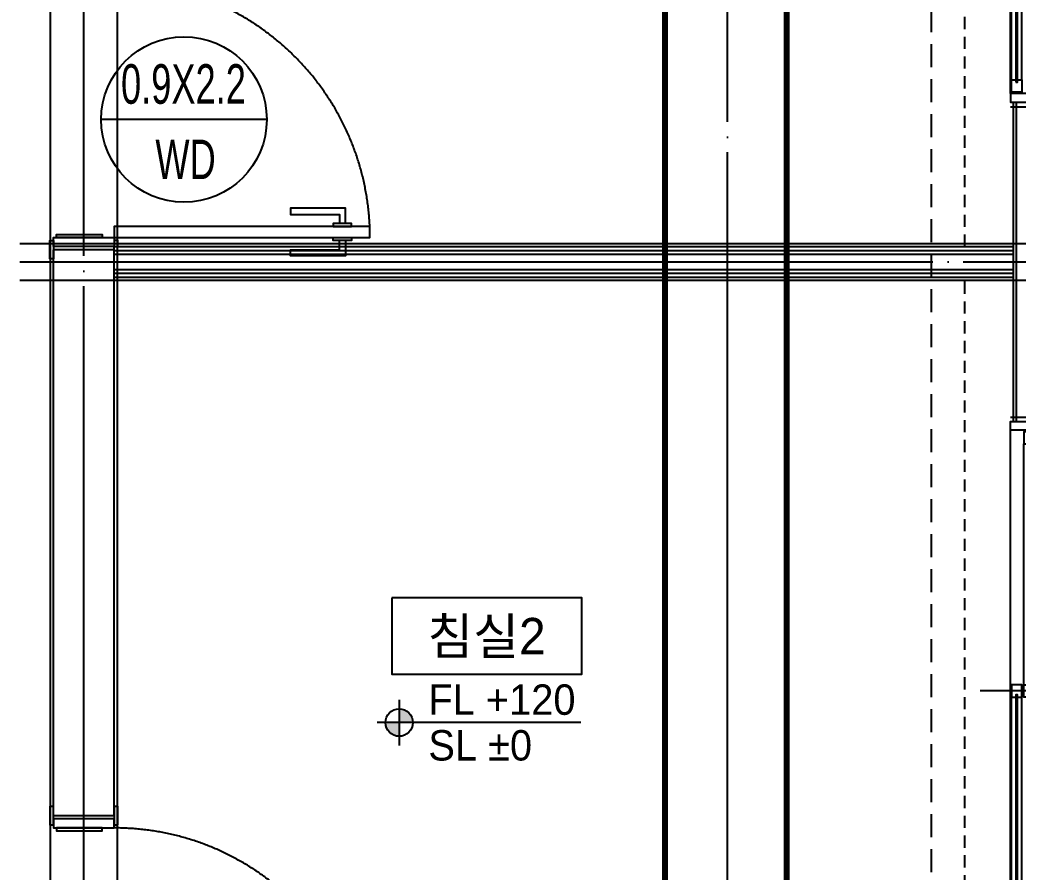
# Model space of a CAD drawing. Header units: millimetres. Extents: x -24416 to 92204, y -190080 to 23760.
# Drawn here: x 66089 to 69369, y -9857 to -7057 of the extents above; entities that cross this region are included whole.
import ezdxf
from ezdxf.enums import TextEntityAlignment as Align
from ezdxf.xclip import XClip

# ---------------------------------------------------------------- set-up
doc = ezdxf.new("R2010")
doc.units = ezdxf.units.MM
doc.header["$LTSCALE"] = 50
doc.header["$XCLIPFRAME"] = 0
for name, pattern in [('AUDIT_D_220706163347-0', [0]), ('CEN', [62, 60, -1, 0, -1]), ('H', [1.3, 0.8, -0.5]), ('HID', [2.3, 1.5, -0.8]), ('HIDDEN', [9.525, 6.35, -3.175]), ('평면도(기준)$0$CENTER2', [16.25, 15, -0.5, 0.25, -0.5])]:
    doc.linetypes.add(name, pattern=pattern)
for name, color, linetype in [('A-레벨', 7, 'AUDIT_D_220706163347-0'), ('A-창호부호', 4, 'Continuous'), ('CEN_CON', 1, 'CEN'), ('CEN_WALL', 12, 'CEN'), ('CONC', 2, 'Continuous'), ('dan1', 7, 'HID'), ('SINA-F-FRAME', 4, 'Continuous'), ('WAL_DRY', 7, 'Continuous'), ('WIN', 4, 'Continuous'), ('실명', 3, 'AUDIT_D_220706163347-0'), ('실명박스', 7, 'AUDIT_D_220706163347-0'), ('커튼박스', 6, 'Continuous'), ('평면도(기준)$0$1.EC-F-DOOR', 4, 'Continuous'), ('평면도(기준)$0$1.EC-F-DOOR-F', 4, 'Continuous'), ('확장', 8, 'HIDDEN')]:
    doc.layers.add(name, color=color, linetype=linetype)
doc.layers.add('Defpoint', color=135, linetype='Continuous', plot=False)
doc.layers.add('MC', color=135, linetype='Continuous', plot=False)
doc.styles.add('HAUD01', font='Dotum.ttf')

# ---------------------------------------------------------------- blocks, each defined once
blk = doc.blocks.new('WIN_이중창_1800')
at = {"layer": 'Defpoint'}
for p, q in [((-15, 240), (-15, 0)), ((1785, 240), (1785, 0))]:
    blk.add_line(p, q, dxfattribs=at)
at = {"layer": 'WIN'}
blk.add_line((885, -100), (885, 340), dxfattribs=at)
at = {"layer": 'WIN', "color": 8}
for p, q in [((1742, 240), (28, 240)), ((1697, 237), (905, 237)), ((1697, 202), (905, 202)), ((865, 196), (73, 196)), ((1730, 158), (40, 158)), ((865, 161), (73, 161)), ((1730, 120), (40, 120)), ((1697, 117), (905, 117)), ((865, 76), (73, 76)), ((1697, 82), (905, 82)), ((1730, 38), (40, 38)), ((865, 41), (73, 41)), ((1730, 0), (40, 0))]:
    blk.add_line(p, q, dxfattribs=at)
at = {"layer": 'WIN'}
for points in [[(40, 158), (28, 158), (28, 240), (0, 240), (0, 120), (40, 120), (40, 158)], [(905, 216.5), (905, 202), (865, 202), (865, 237), (905, 237), (905, 222.5)], [(1697, 216.5), (1697, 202), (1737, 202), (1737, 237), (1697, 237), (1697, 222.5)], [(1730, 158), (1742, 158), (1742, 240), (1770, 240), (1770, 120), (1730, 120), (1730, 158)], [(1704, 222.5), (1704, 216.5), (898, 216.5), (898, 222.5), (1704, 222.5)], [(73, 175.5), (73, 161), (33, 161), (33, 196), (73, 196), (73, 181.5)], [(872, 181.5), (872, 175.5), (66, 175.5), (66, 181.5), (872, 181.5)], [(865, 175.5), (865, 161), (905, 161), (905, 196), (865, 196), (865, 181.5)], [(40, 38), (28, 38), (28, 120), (0, 120), (0, 0), (40, 0), (40, 38)], [(905, 96.5), (905, 82), (865, 82), (865, 117), (905, 117), (905, 102.5)], [(1704, 102.5), (1704, 96.5), (898, 96.5), (898, 102.5), (1704, 102.5)], [(1697, 96.5), (1697, 82), (1737, 82), (1737, 117), (1697, 117), (1697, 102.5)], [(1730, 38), (1742, 38), (1742, 120), (1770, 120), (1770, 0), (1730, 0), (1730, 38)], [(73, 55.5), (73, 41), (33, 41), (33, 76), (73, 76), (73, 61.5)], [(865, 55.5), (865, 41), (905, 41), (905, 76), (865, 76), (865, 61.5)], [(872, 61.5), (872, 55.5), (66, 55.5), (66, 61.5), (872, 61.5)]]:
    blk.add_lwpolyline(points, dxfattribs=at)
blk = doc.blocks.new('A$C40FE212C')
at = {"layer": '평면도(기준)$0$1.EC-F-DOOR', "color": 8}
for points in [[(1600.5, 887.4), (1600.5, 937.4), (1420.5, 937.4), (1420.5, 917.4), (1580.5, 917.4), (1580.5, 887.4)], [(1600.5, 831.3), (1600.5, 781.3), (1420.5, 781.3), (1420.5, 801.3), (1580.5, 801.3), (1580.5, 831.3)]]:
    blk.add_lwpolyline(points, dxfattribs=at)
for points in [[(1560.5, 877.3), (1620.5, 877.3), (1620.5, 887.3), (1560.5, 887.3)], [(1560.5, 841.3), (1620.5, 841.3), (1620.5, 831.3), (1560.5, 831.3)]]:
    blk.add_lwpolyline(points, close=True, dxfattribs=at)
at = {"layer": '평면도(기준)$0$1.EC-F-DOOR'}
blk.add_lwpolyline([(840.9, 841.3), (1680.5, 841.3), (1680.5, 877.3), (840.9, 877.3), (840.9, 841.3)], dxfattribs=at)
at = {"layer": '평면도(기준)$0$1.EC-F-DOOR', "color": 1, "linetype": '평면도(기준)$0$CENTER2', "ltscale": 6}
blk.add_arc((840.6, 840.6), 840.6, 2.4982, 89.9824, dxfattribs=at)
at = {"layer": '평면도(기준)$0$1.EC-F-DOOR-F'}
for points in [[(640.9, 1691.3), (640.9, 1711.3), (640.9, 1751.3), (628.9, 1751.3), (628.9, 1691.3)], [(852.9, 1691.3), (852.9, 1751.3), (840.9, 1751.3), (840.9, 1691.3)], [(640.9, 1711.3), (640.9, 1681.3), (840.9, 1681.3), (840.9, 1711.3)], [(650.9, 1681.3), (650.9, 1671.3), (800.9, 1671.3), (800.9, 1681.3)], [(640.9, 831.3), (640.9, 811.3), (640.9, 771.3), (628.9, 771.3), (628.9, 831.3)], [(640.9, 811.3), (640.9, 841.3), (840.9, 841.3), (840.9, 811.3)], [(650.9, 841.3), (650.9, 851.3), (800.9, 851.3), (800.9, 841.3)], [(852.9, 771.3), (852.9, 831.3), (840.9, 831.3), (840.9, 771.3)]]:
    blk.add_lwpolyline(points, close=True, dxfattribs=at)
blk = doc.blocks.new('A$C522D3D59')
at = {"layer": '평면도(기준)$0$1.EC-F-DOOR', "color": 8}
for points in [[(1600.5, 887.4), (1600.5, 937.4), (1420.5, 937.4), (1420.5, 917.4), (1580.5, 917.4), (1580.5, 887.4)], [(1600.5, 831.3), (1600.5, 781.3), (1420.5, 781.3), (1420.5, 801.3), (1580.5, 801.3), (1580.5, 831.3)]]:
    blk.add_lwpolyline(points, dxfattribs=at)
for points in [[(1560.5, 877.3), (1620.5, 877.3), (1620.5, 887.3), (1560.5, 887.3)], [(1560.5, 841.3), (1620.5, 841.3), (1620.5, 831.3), (1560.5, 831.3)]]:
    blk.add_lwpolyline(points, close=True, dxfattribs=at)
at = {"layer": '평면도(기준)$0$1.EC-F-DOOR'}
blk.add_lwpolyline([(840.9, 841.3), (1680.5, 841.3), (1680.5, 877.3), (840.9, 877.3), (840.9, 841.3)], dxfattribs=at)
at = {"layer": '평면도(기준)$0$1.EC-F-DOOR', "color": 1, "linetype": '평면도(기준)$0$CENTER2', "ltscale": 6}
blk.add_arc((840.6, 840.6), 840.6, 2.4982, 89.9824, dxfattribs=at)
at = {"layer": '평면도(기준)$0$1.EC-F-DOOR-F'}
for points in [[(852.9, 1691.3), (852.9, 1751.3), (840.9, 1751.3), (840.9, 1691.3)], [(640.9, 1691.3), (640.9, 1711.3), (640.9, 1731.3), (628.9, 1731.3), (628.9, 1691.3)], [(640.9, 1711.3), (640.9, 1681.3), (840.9, 1681.3), (840.9, 1711.3)], [(650.9, 1681.3), (650.9, 1671.3), (800.9, 1671.3), (800.9, 1681.3)], [(640.9, 831.3), (640.9, 811.3), (640.9, 771.3), (628.9, 771.3), (628.9, 831.3)], [(640.9, 811.3), (640.9, 841.3), (840.9, 841.3), (840.9, 811.3)], [(650.9, 841.3), (650.9, 851.3), (800.9, 851.3), (800.9, 841.3)], [(852.9, 811.3), (852.9, 831.3), (840.9, 831.3), (840.9, 811.3)]]:
    blk.add_lwpolyline(points, close=True, dxfattribs=at)
blk = doc.blocks.new('U-76B(확장)', base_point=(4647231.1, 20750.39))
at = {"layer": 'CEN_CON'}
blk.add_line((8600, 5270), (15255, 5270), dxfattribs=at)
at = {"layer": 'CEN_WALL'}
for p, q in [((11680, 5480), (11680, -295)), ((5940, 3155), (15255, 3155))]:
    blk.add_line(p, q, dxfattribs=at)
at = {"layer": 'CONC'}
for p, q in [((9860, 5370), (11720, 5370)), ((9860, 5170), (9860, 5370)), ((11720, 5170), (11720, 5370)), ((9860, 5170), (11720, 5170))]:
    blk.add_line(p, q, dxfattribs=at)
at = {"layer": 'dan1'}
blk.add_line((14580, 2485), (8440, 2485), dxfattribs=at)
at = {"layer": 'MC'}
for p, q in [((11620, 5480), (11620, -295)), ((11740, 5480), (11740, -295)), ((8590, 5380), (12880, 5380)), ((8590, 5160), (15255, 5160)), ((5930, 3360), (15255, 3360))]:
    blk.add_line(p, q, dxfattribs=at)
at = {"layer": 'WAL_DRY'}
for p, q in [((11630, 5170), (11630, 2215)), ((11642.5, 5170), (11642.5, 2215)), ((11655, 5170), (11655, 2215)), ((11705, 5170), (11705, 2215)), ((11717.5, 5170), (11717.5, 2215)), ((11717.5, 5170), (11730, 5170)), ((11730, 5170), (11730, 2215)), ((11155, 2215), (12205, 2215)), ((11155, 2205), (12205, 2205))]:
    blk.add_line(p, q, dxfattribs=at)
at = {"layer": '커튼박스', "linetype": 'H'}
for p, q in [((8910, 2375), (11630, 2375)), ((11730, 2375), (14850, 2375))]:
    blk.add_line(p, q, dxfattribs=at)
at = {"layer": '확장', "ltscale": 0.5, "const_width": 20, "flags": 128}
for points in [[(15030, 3360), (6070, 3360), (6070, 2380)], [(15030, 2960), (6470, 2960), (6470, 1980), (6260, 1980)]]:
    blk.add_lwpolyline(points, dxfattribs=at)
at = {"layer": 'SINA-F-FRAME', "rotation": 270}
for name, p in [('A$C40FE212C', (8138.72, 6010.9)), ('A$C522D3D59', (10918.72, 6010.89))]:
    blk.add_blockref(name, p, dxfattribs=at)
at = {"layer": 'WIN', "xscale": -1}
for p in [(11155, 1985), (13975, 1985)]:
    blk.add_blockref('WIN_이중창_1800', p, dxfattribs=at)
blk = doc.blocks.new('A$Cb33ca4a3')
at = {"layer": 'A-레벨'}
h = blk.add_hatch(color=256, dxfattribs=at)
h.paths.add_polyline_path([(67335.1, -33171), (67335.1, -33126), (67290.1, -33126, 0.414214)])
h.paths.add_polyline_path([(67335.1, -33081), (67335.1, -33126), (67380.1, -33126, 0.414214)])
for p, q in [((67335.1, -33051), (67335.1, -33201)), ((67932.7, -33126), (67263.1, -33126))]:
    blk.add_line(p, q, dxfattribs=at)
blk.add_circle((67335.1, -33126), 45, dxfattribs=at)
at = {"layer": 'A-레벨', "color": 4, "style": 'HAUD01'}
for s, p in [('FL +120', (67431.1, -33100.5)), ('SL %%P0', (67431.1, -33250.7))]:
    blk.add_text(s, height=100, dxfattribs=at).set_placement(p)
blk = doc.blocks.new('A$C4D377245')
at = {"layer": 'A-창호부호'}
blk.add_line((675.4, 345), (14.6, 345), dxfattribs=at)
blk.add_circle((345, 345), 330.4, dxfattribs=at)

msp = doc.modelspace()

# ---------------------------------------------------------------- linework, layer by layer
at = {"layer": '실명박스'}
msp.add_lwpolyline([(67310.7, -8956.5), (67310.7, -9206.5), (67936, -9206.5), (67936, -8956.5)], close=True, dxfattribs=at)

# ---------------------------------------------------------------- block references
ref = msp.add_blockref('U-76B(확장)', (50818.6, 4627699), dxfattribs=dict(rotation=90))
XClip(ref).set_block_clipping_path([(-300, -300), (16026.5922833934, 11940.1364734633)])
at = {"layer": 'A-창호부호'}
msp.add_blockref('A$Cb33ca4a3', (0, 23760), dxfattribs=at)
at = {"layer": 'A-창호부호', "xscale": 0.8231884058332071, "yscale": 0.8231884058332071, "zscale": 0.8231884058332071}
msp.add_blockref('A$C4D377245', (66344, -7668.3), dxfattribs=at)

# ---------------------------------------------------------------- texts
at = {"layer": 'A-창호부호', "color": 6, "style": 'HAUD01', "width": 0.7}
for s, p in [('0.9X2.2', (66626.3, -7267.5)), ('WD', (66633.2, -7515.2))]:
    msp.add_text(s, height=130, dxfattribs=at).set_placement(p, align=Align.MIDDLE)
at = {"layer": '실명', "style": 'HAUD01'}
msp.add_text('침실2', height=120, dxfattribs=at).set_placement((67622.2, -9079.7), align=Align.MIDDLE)

doc.saveas('drawing.dxf')
